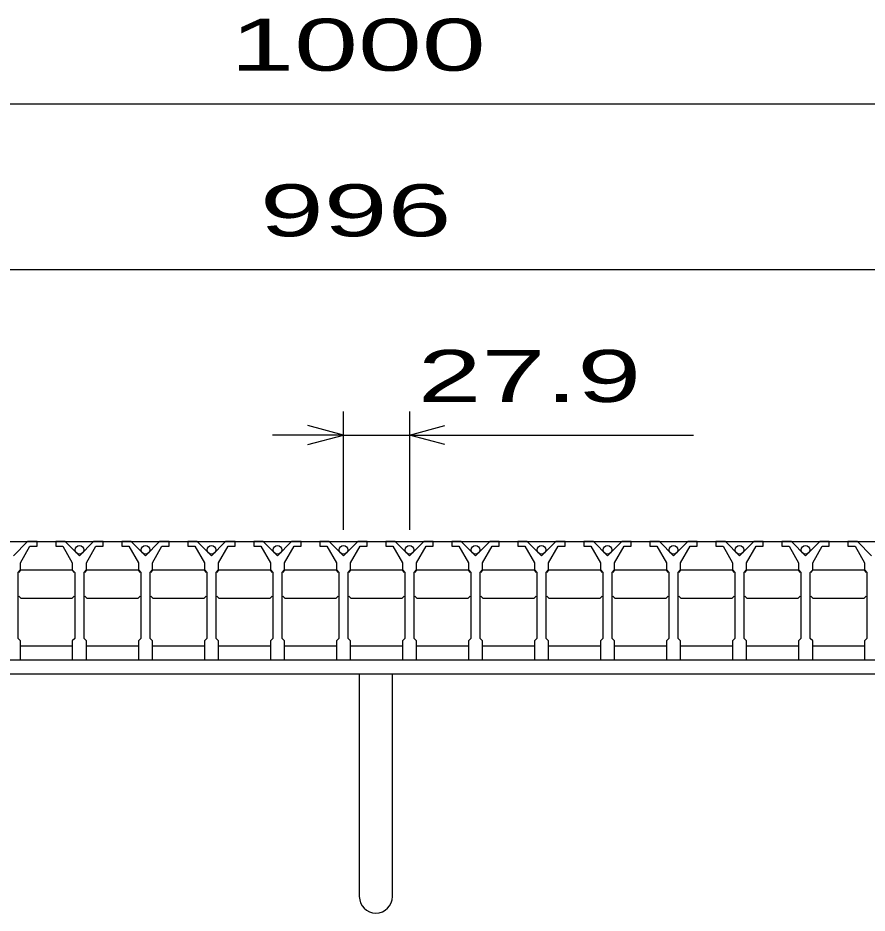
# Model space of a CAD drawing. Units: millimetres, scale not verified. Extents: x -1820 to 1724, y -1285 to 1059.
# Drawn here: x -1079.3 to -720.4, y -694 to -315.7 of the extents above; entities that cross this region are included whole.
import ezdxf
from ezdxf.enums import TextEntityAlignment as Align

# ---------------------------------------------------------------- set-up
doc = ezdxf.new("R2010")
doc.units = ezdxf.units.MM
doc.header["$LTSCALE"] = 10
for name, color, linetype, lineweight in [('16', 3, 'Continuous', 25), ('19', 6, 'Continuous', 25), ('22', 2, 'Continuous', 25)]:
    doc.layers.add(name, color=color, linetype=linetype, lineweight=lineweight)
doc.styles.add('ベクトル', font='')
doc.styles.get('ベクトル').set_extended_font_data('ベクトル')

msp = doc.modelspace()

# ---------------------------------------------------------------- linework, layer by layer
at = {"layer": '16'}
for p, q in [((-1426, -537), (-430, -537)), ((-1075.2, -537), (-1081.2, -543)), ((-1071.2, -537), (-1075.2, -537)), ((-1071.2, -539), (-1071.2, -537)), ((-1063.3, -537), (-1063.3, -539)), ((-1059.3, -537), (-1063.3, -537)), ((-1053.3, -543), (-1059.3, -537)), ((-1047.3, -537), (-1053.3, -543)), ((-1043.3, -537), (-1047.3, -537)), ((-1043.3, -539), (-1043.3, -537)), ((-1035.4, -537), (-1035.4, -539)), ((-1031.4, -537), (-1035.4, -537)), ((-1025.4, -543), (-1031.4, -537)), ((-1019.4, -537), (-1025.4, -543)), ((-1015.4, -537), (-1019.4, -537)), ((-1015.4, -539), (-1015.4, -537)), ((-1007.5, -537), (-1007.5, -539)), ((-1003.5, -537), (-1007.5, -537)), ((-997.5, -543), (-1003.5, -537)), ((-991.5, -537), (-997.5, -543)), ((-987.5, -537), (-991.5, -537)), ((-987.5, -539), (-987.5, -537)), ((-979.6, -537), (-979.6, -539)), ((-975.6, -537), (-979.6, -537)), ((-969.6, -543), (-975.6, -537)), ((-963.6, -537), (-969.6, -543)), ((-959.6, -537), (-963.6, -537)), ((-959.6, -539), (-959.6, -537)), ((-951.7, -537), (-951.7, -539)), ((-947.7, -537), (-951.7, -537)), ((-941.7, -543), (-947.7, -537)), ((-935.7, -537), (-941.7, -543)), ((-931.7, -537), (-935.7, -537)), ((-931.7, -539), (-931.7, -537)), ((-923.8, -537), (-923.8, -539)), ((-919.8, -537), (-923.8, -537)), ((-913.8, -543), (-919.8, -537)), ((-907.8, -537), (-913.8, -543)), ((-903.8, -537), (-907.8, -537)), ((-903.8, -539), (-903.8, -537)), ((-895.9, -537), (-895.9, -539)), ((-891.9, -537), (-895.9, -537)), ((-885.9, -543), (-891.9, -537)), ((-879.9, -537), (-885.9, -543)), ((-875.9, -537), (-879.9, -537)), ((-875.9, -539), (-875.9, -537)), ((-868, -537), (-868, -539)), ((-864, -537), (-868, -537)), ((-858, -543), (-864, -537)), ((-852, -537), (-858, -543)), ((-848, -537), (-852, -537)), ((-848, -539), (-848, -537)), ((-840.1, -537), (-840.1, -539)), ((-836.1, -537), (-840.1, -537)), ((-830.1, -543), (-836.1, -537)), ((-824.1, -537), (-830.1, -543)), ((-820.1, -537), (-824.1, -537)), ((-820.1, -539), (-820.1, -537)), ((-812.2, -537), (-812.2, -539)), ((-808.2, -537), (-812.2, -537)), ((-802.2, -543), (-808.2, -537)), ((-796.2, -537), (-802.2, -543)), ((-792.2, -537), (-796.2, -537)), ((-792.2, -539), (-792.2, -537)), ((-784.3, -537), (-784.3, -539)), ((-780.3, -537), (-784.3, -537)), ((-774.3, -543), (-780.3, -537)), ((-768.3, -537), (-774.3, -543)), ((-764.3, -537), (-768.3, -537)), ((-764.3, -539), (-764.3, -537)), ((-756.4, -537), (-756.4, -539)), ((-752.4, -537), (-756.4, -537)), ((-746.4, -543), (-752.4, -537)), ((-740.4, -537), (-746.4, -543)), ((-736.4, -537), (-740.4, -537)), ((-736.4, -539), (-736.4, -537)), ((-728.5, -537), (-728.5, -539)), ((-724.5, -537), (-728.5, -537)), ((-718.5, -543), (-724.5, -537)), ((-1078.2, -546), (-1074.2, -539)), ((-1074.2, -539), (-1071.2, -539)), ((-1063.3, -539), (-1060.3, -539)), ((-1060.3, -539), (-1056.3, -546)), ((-1050.3, -546), (-1046.3, -539)), ((-1046.3, -539), (-1043.3, -539)), ((-1035.4, -539), (-1032.4, -539)), ((-1032.4, -539), (-1028.4, -546)), ((-1022.4, -546), (-1018.4, -539)), ((-1018.4, -539), (-1015.4, -539)), ((-1007.5, -539), (-1004.5, -539)), ((-1004.5, -539), (-1000.5, -546)), ((-994.5, -546), (-990.5, -539)), ((-990.5, -539), (-987.5, -539)), ((-979.6, -539), (-976.6, -539)), ((-976.6, -539), (-972.6, -546)), ((-966.6, -546), (-962.6, -539)), ((-962.6, -539), (-959.6, -539)), ((-951.7, -539), (-948.7, -539)), ((-948.7, -539), (-944.7, -546)), ((-938.7, -546), (-934.7, -539)), ((-934.7, -539), (-931.7, -539)), ((-923.8, -539), (-920.8, -539)), ((-920.8, -539), (-916.8, -546)), ((-910.8, -546), (-906.8, -539)), ((-906.8, -539), (-903.8, -539)), ((-895.9, -539), (-892.9, -539)), ((-892.9, -539), (-888.9, -546)), ((-882.9, -546), (-878.9, -539)), ((-878.9, -539), (-875.9, -539)), ((-868, -539), (-865, -539)), ((-865, -539), (-861, -546)), ((-855, -546), (-851, -539)), ((-851, -539), (-848, -539)), ((-840.1, -539), (-837.1, -539)), ((-837.1, -539), (-833.1, -546)), ((-827.1, -546), (-823.1, -539)), ((-823.1, -539), (-820.1, -539)), ((-812.2, -539), (-809.2, -539)), ((-809.2, -539), (-805.2, -546)), ((-799.2, -546), (-795.2, -539)), ((-795.2, -539), (-792.2, -539)), ((-784.3, -539), (-781.3, -539)), ((-781.3, -539), (-777.3, -546)), ((-771.3, -546), (-767.3, -539)), ((-767.3, -539), (-764.3, -539)), ((-756.4, -539), (-753.4, -539)), ((-753.4, -539), (-749.4, -546)), ((-743.4, -546), (-739.4, -539)), ((-739.4, -539), (-736.4, -539)), ((-728.5, -539), (-725.5, -539)), ((-725.5, -539), (-721.5, -546)), ((-1078.2, -549), (-1078.2, -546)), ((-1056.3, -546), (-1056.3, -549)), ((-1050.3, -549), (-1050.3, -546)), ((-1028.4, -546), (-1028.4, -549)), ((-1022.4, -549), (-1022.4, -546)), ((-1000.5, -546), (-1000.5, -549)), ((-994.5, -549), (-994.5, -546)), ((-972.6, -546), (-972.6, -549)), ((-966.6, -549), (-966.6, -546)), ((-944.7, -546), (-944.7, -549)), ((-938.7, -549), (-938.7, -546)), ((-916.8, -546), (-916.8, -549)), ((-910.8, -549), (-910.8, -546)), ((-888.9, -546), (-888.9, -549)), ((-882.9, -549), (-882.9, -546)), ((-861, -546), (-861, -549)), ((-855, -549), (-855, -546)), ((-833.1, -546), (-833.1, -549)), ((-827.1, -549), (-827.1, -546)), ((-805.2, -546), (-805.2, -549)), ((-799.2, -549), (-799.2, -546)), ((-777.3, -546), (-777.3, -549)), ((-771.3, -549), (-771.3, -546)), ((-749.4, -546), (-749.4, -549)), ((-743.4, -549), (-743.4, -546)), ((-721.5, -546), (-721.5, -549)), ((-1079.2, -550), (-1078.2, -549)), ((-1079.2, -578), (-1079.2, -550)), ((-1078.95, -550), (-1077.95, -549)), ((-1077.95, -549), (-1056.55, -549)), ((-1056.55, -549), (-1055.55, -550)), ((-1056.3, -549), (-1055.3, -550)), ((-1055.3, -550), (-1055.3, -578)), ((-1051.3, -550), (-1050.3, -549)), ((-1051.3, -578), (-1051.3, -550)), ((-1051.05, -550), (-1050.05, -549)), ((-1050.05, -549), (-1028.65, -549)), ((-1028.65, -549), (-1027.65, -550)), ((-1028.4, -549), (-1027.4, -550)), ((-1027.4, -550), (-1027.4, -578)), ((-1023.4, -550), (-1022.4, -549)), ((-1023.4, -578), (-1023.4, -550)), ((-1023.15, -550), (-1022.15, -549)), ((-1022.15, -549), (-1000.75, -549)), ((-1000.75, -549), (-999.75, -550)), ((-1000.5, -549), (-999.5, -550)), ((-999.5, -550), (-999.5, -578)), ((-995.5, -550), (-994.5, -549)), ((-995.5, -578), (-995.5, -550)), ((-995.25, -550), (-994.25, -549)), ((-994.25, -549), (-972.85, -549)), ((-972.85, -549), (-971.85, -550)), ((-972.6, -549), (-971.6, -550)), ((-971.6, -550), (-971.6, -578)), ((-967.6, -550), (-966.6, -549)), ((-967.6, -578), (-967.6, -550)), ((-967.35, -550), (-966.35, -549)), ((-966.35, -549), (-944.95, -549)), ((-944.95, -549), (-943.95, -550)), ((-944.7, -549), (-943.7, -550)), ((-943.7, -550), (-943.7, -578)), ((-939.7, -550), (-938.7, -549)), ((-939.7, -578), (-939.7, -550)), ((-939.45, -550), (-938.45, -549)), ((-938.45, -549), (-917.05, -549)), ((-917.05, -549), (-916.05, -550)), ((-916.8, -549), (-915.8, -550)), ((-915.8, -550), (-915.8, -578)), ((-911.8, -550), (-910.8, -549)), ((-911.8, -578), (-911.8, -550)), ((-911.55, -550), (-910.55, -549)), ((-910.55, -549), (-889.15, -549)), ((-889.15, -549), (-888.15, -550)), ((-888.9, -549), (-887.9, -550)), ((-887.9, -550), (-887.9, -578)), ((-883.9, -550), (-882.9, -549)), ((-883.9, -578), (-883.9, -550)), ((-883.65, -550), (-882.65, -549)), ((-882.65, -549), (-861.25, -549)), ((-861.25, -549), (-860.25, -550)), ((-861, -549), (-860, -550)), ((-860, -550), (-860, -578)), ((-856, -550), (-855, -549)), ((-856, -578), (-856, -550)), ((-855.75, -550), (-854.75, -549)), ((-854.75, -549), (-833.35, -549)), ((-833.35, -549), (-832.35, -550)), ((-833.1, -549), (-832.1, -550)), ((-832.1, -550), (-832.1, -578)), ((-828.1, -550), (-827.1, -549)), ((-828.1, -578), (-828.1, -550)), ((-827.85, -550), (-826.85, -549)), ((-826.85, -549), (-805.45, -549)), ((-805.45, -549), (-804.45, -550)), ((-805.2, -549), (-804.2, -550)), ((-804.2, -550), (-804.2, -578)), ((-800.2, -550), (-799.2, -549)), ((-800.2, -578), (-800.2, -550)), ((-799.95, -550), (-798.95, -549)), ((-798.95, -549), (-777.55, -549)), ((-777.55, -549), (-776.55, -550)), ((-777.3, -549), (-776.3, -550)), ((-776.3, -550), (-776.3, -578)), ((-772.3, -550), (-771.3, -549)), ((-772.3, -578), (-772.3, -550)), ((-772.05, -550), (-771.05, -549)), ((-771.05, -549), (-749.65, -549)), ((-749.65, -549), (-748.65, -550)), ((-749.4, -549), (-748.4, -550)), ((-748.4, -550), (-748.4, -578)), ((-744.4, -550), (-743.4, -549)), ((-744.4, -578), (-744.4, -550)), ((-744.15, -550), (-743.15, -549)), ((-743.15, -549), (-721.75, -549)), ((-721.75, -549), (-720.75, -550)), ((-721.5, -549), (-720.5, -550)), ((-720.5, -550), (-720.5, -578)), ((-1077.95, -561), (-1078.95, -560)), ((-1056.55, -561), (-1077.95, -561)), ((-1055.55, -560), (-1056.55, -561)), ((-1050.05, -561), (-1051.05, -560)), ((-1028.65, -561), (-1050.05, -561)), ((-1027.65, -560), (-1028.65, -561)), ((-1022.15, -561), (-1023.15, -560)), ((-1000.75, -561), (-1022.15, -561)), ((-999.75, -560), (-1000.75, -561)), ((-994.25, -561), (-995.25, -560)), ((-972.85, -561), (-994.25, -561)), ((-971.85, -560), (-972.85, -561)), ((-966.35, -561), (-967.35, -560)), ((-944.95, -561), (-966.35, -561)), ((-943.95, -560), (-944.95, -561)), ((-938.45, -561), (-939.45, -560)), ((-917.05, -561), (-938.45, -561)), ((-916.05, -560), (-917.05, -561)), ((-910.55, -561), (-911.55, -560)), ((-889.15, -561), (-910.55, -561)), ((-888.15, -560), (-889.15, -561)), ((-882.65, -561), (-883.65, -560)), ((-861.25, -561), (-882.65, -561)), ((-860.25, -560), (-861.25, -561)), ((-854.75, -561), (-855.75, -560)), ((-833.35, -561), (-854.75, -561)), ((-832.35, -560), (-833.35, -561)), ((-826.85, -561), (-827.85, -560)), ((-805.45, -561), (-826.85, -561)), ((-804.45, -560), (-805.45, -561)), ((-798.95, -561), (-799.95, -560)), ((-777.55, -561), (-798.95, -561)), ((-776.55, -560), (-777.55, -561)), ((-771.05, -561), (-772.05, -560)), ((-749.65, -561), (-771.05, -561)), ((-748.65, -560), (-749.65, -561)), ((-743.15, -561), (-744.15, -560)), ((-721.75, -561), (-743.15, -561)), ((-720.75, -560), (-721.75, -561)), ((-1078.2, -579), (-1079.2, -578)), ((-1055.3, -578), (-1056.3, -579)), ((-1050.3, -579), (-1051.3, -578)), ((-1027.4, -578), (-1028.4, -579)), ((-1022.4, -579), (-1023.4, -578)), ((-999.5, -578), (-1000.5, -579)), ((-994.5, -579), (-995.5, -578)), ((-971.6, -578), (-972.6, -579)), ((-966.6, -579), (-967.6, -578)), ((-943.7, -578), (-944.7, -579)), ((-938.7, -579), (-939.7, -578)), ((-915.8, -578), (-916.8, -579)), ((-910.8, -579), (-911.8, -578)), ((-887.9, -578), (-888.9, -579)), ((-882.9, -579), (-883.9, -578)), ((-860, -578), (-861, -579)), ((-855, -579), (-856, -578)), ((-832.1, -578), (-833.1, -579)), ((-827.1, -579), (-828.1, -578)), ((-804.2, -578), (-805.2, -579)), ((-799.2, -579), (-800.2, -578)), ((-776.3, -578), (-777.3, -579)), ((-771.3, -579), (-772.3, -578)), ((-748.4, -578), (-749.4, -579)), ((-743.4, -579), (-744.4, -578)), ((-720.5, -578), (-721.5, -579)), ((-1078.2, -587), (-1078.2, -579)), ((-1078.2, -581), (-1056.3, -581)), ((-1056.3, -579), (-1056.3, -587)), ((-1050.3, -587), (-1050.3, -579)), ((-1050.3, -581), (-1028.4, -581)), ((-1028.4, -579), (-1028.4, -587)), ((-1022.4, -587), (-1022.4, -579)), ((-1022.4, -581), (-1000.5, -581)), ((-1000.5, -579), (-1000.5, -587)), ((-994.5, -587), (-994.5, -579)), ((-994.5, -581), (-972.6, -581)), ((-972.6, -579), (-972.6, -587)), ((-966.6, -587), (-966.6, -579)), ((-966.6, -581), (-944.7, -581)), ((-944.7, -579), (-944.7, -587)), ((-938.7, -587), (-938.7, -579)), ((-938.7, -581), (-916.8, -581)), ((-916.8, -579), (-916.8, -587)), ((-910.8, -587), (-910.8, -579)), ((-910.8, -581), (-888.9, -581)), ((-888.9, -579), (-888.9, -587)), ((-882.9, -587), (-882.9, -579)), ((-882.9, -581), (-861, -581)), ((-861, -579), (-861, -587)), ((-855, -587), (-855, -579)), ((-855, -581), (-833.1, -581)), ((-833.1, -579), (-833.1, -587)), ((-827.1, -587), (-827.1, -579)), ((-827.1, -581), (-805.2, -581)), ((-805.2, -579), (-805.2, -587)), ((-799.2, -587), (-799.2, -579)), ((-799.2, -581), (-777.3, -581)), ((-777.3, -579), (-777.3, -587)), ((-771.3, -587), (-771.3, -579)), ((-771.3, -581), (-749.4, -581)), ((-749.4, -579), (-749.4, -587)), ((-743.4, -587), (-743.4, -579)), ((-743.4, -581), (-721.5, -581)), ((-721.5, -579), (-721.5, -587)), ((-1084.2, -587), (-1078.2, -587)), ((-1056.3, -587), (-1050.3, -587)), ((-1028.4, -587), (-1022.4, -587)), ((-1000.5, -587), (-994.5, -587)), ((-972.6, -587), (-966.6, -587)), ((-944.7, -587), (-938.7, -587)), ((-916.8, -587), (-910.8, -587)), ((-888.9, -587), (-882.9, -587)), ((-861, -587), (-855, -587)), ((-833.1, -587), (-827.1, -587)), ((-805.2, -587), (-799.2, -587)), ((-777.3, -587), (-771.3, -587)), ((-749.4, -587), (-743.4, -587)), ((-721.5, -587), (-715.5, -587))]:
    msp.add_line(p, q, dxfattribs=at)
for centre in [(-1053.3, -540.5), (-1025.4, -540.5), (-997.5, -540.5), (-969.6, -540.5), (-941.7, -540.5), (-913.8, -540.5), (-885.9, -540.5), (-858, -540.5), (-830.1, -540.5), (-802.2, -540.5), (-774.3, -540.5), (-746.4, -540.5)]:
    msp.add_circle(centre, 1.8, dxfattribs=at)
at = {"layer": '19'}
for p, q in [((-1428, -587), (-428, -587)), ((-428, -593), (-1428, -593)), ((-935, -593), (-935, -687)), ((-921, -687), (-921, -593))]:
    msp.add_line(p, q, dxfattribs=at)
msp.add_arc((-928, -687), 7, 180, 0, dxfattribs=at)
at = {"layer": '22', "color": 4}
for p, q in [((-1428, -352), (-428, -352)), ((-1426, -422), (-430, -422)), ((-941.7, -532), (-941.7, -482)), ((-913.8, -482), (-913.8, -532)), ((-941.7, -492), (-956.7, -488)), ((-913.8, -492), (-898.8, -488)), ((-941.7, -492), (-971.7, -492)), ((-956.7, -496), (-941.7, -492)), ((-941.7, -492), (-913.8, -492)), ((-898.8, -496), (-913.8, -492)), ((-913.8, -492), (-793.8, -492))]:
    msp.add_line(p, q, dxfattribs=at)

# ---------------------------------------------------------------- texts
at = {"layer": '22', "style": 'ベクトル', "width": 1.65}
for s, p in [(' 1000 ', (-1003, -327)), (' 996 ', (-990.5, -397)), (' 27.9 ', (-923.8, -467))]:
    msp.add_text(s, height=21.99, dxfattribs=at).set_placement(p, align=Align.MIDDLE_LEFT)

doc.saveas('drawing.dxf')
